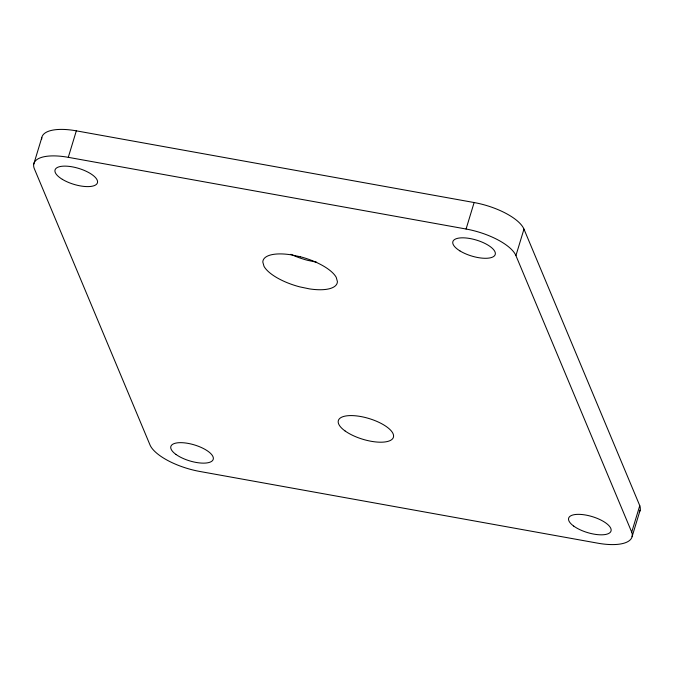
<?xml version="1.0" encoding="UTF-8"?>
<svg xmlns="http://www.w3.org/2000/svg" width="674" height="674" viewBox="0 0 674 674"><rect width="100%" height="100%" fill="white"/><g stroke="black" fill="none" stroke-linecap="round" stroke-linejoin="round"><path stroke-width="1.01" d="M33.742 164.153L41.796 137.665M639.761 505.652L631.715 532.14A44.273 16.656 16.9 0 1 597.611 543.151L199.816 471.463A44.273 16.656 16.9 0 1 150.176 445.354L34.382 168.82A44.265 16.648 16.9 0 1 68.285 157.328L76.331 130.84L474.125 202.537A44.265 16.648 16.9 0 1 523.968 229.118L639.761 505.652A44.273 16.656 16.9 0 1 639.264 512.164M631.715 532.14L515.922 255.606A44.265 16.648 16.9 0 0 466.079 229.025L474.125 202.537M515.922 255.606L523.968 229.118M632.086 536.673L640.131 510.193M68.285 157.328L466.079 229.025M316.67 262.22L307.791 260.375A38.73 14.567 16.9 0 1 290.89 254.309M41.678 139.147A44.265 16.648 16.9 0 1 76.331 130.84M300.486 256.794L290.823 254.78A38.73 14.567 16.9 0 0 262.818 262.076L263.997 266.297A38.73 14.567 16.9 0 0 299.745 286.863L309.408 288.876A38.73 14.567 16.9 0 0 337.413 281.58L336.233 277.359A38.73 14.567 16.9 0 0 300.486 256.794M175.906 454.394A22.132 8.324 16.9 0 0 212.175 460.923A22.132 8.324 16.9 0 0 188.063 443.382A22.132 8.324 16.9 0 0 175.906 454.394M573.7 526.082A22.132 8.324 16.9 0 0 609.962 532.62A22.132 8.324 16.9 0 0 585.858 515.071A22.132 8.324 16.9 0 0 573.7 526.082M62.337 179.335A22.132 8.324 16.9 0 0 97.191 183.37A22.132 8.324 16.9 0 0 69.237 166.394A22.132 8.324 16.9 0 0 62.337 179.335M459.912 250.888A22.132 8.324 16.9 0 0 494.927 255.168A22.132 8.324 16.9 0 0 467.301 238.124A22.132 8.324 16.9 0 0 459.912 250.888M345.004 430.905A28.771 10.826 16.9 0 0 392.099 439.279A28.771 10.826 16.9 0 0 360.548 416.49A28.771 10.826 16.9 0 0 345.004 430.905"/></g></svg>
